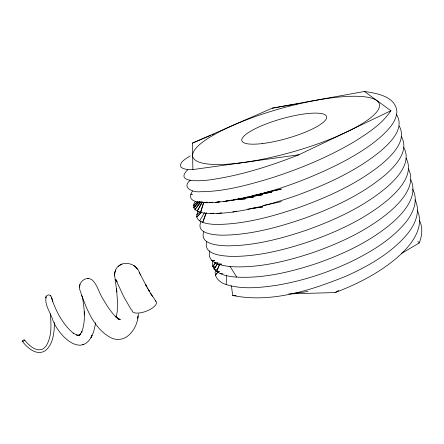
<?xml version="1.0" encoding="UTF-8"?>
<svg xmlns="http://www.w3.org/2000/svg" width="444" height="444" viewBox="0 0 444 444"><rect width="100%" height="100%" fill="white"/><g stroke="black" fill="none" stroke-linecap="round" stroke-linejoin="round"><path stroke-width="0.67" d="M54.568 322.433C54.124 332.279 53.53 344.627 44.794 351.015C36.158 355.872 27.212 347.68 22.217 341.181M51.332 297.907L51.315 297.252C55.694 310.733 62.432 324.27 73.582 333.383L73.16 333.111L77.201 335.176L76.568 334.976L78.388 335.309L77.683 335.276L80.12 334.704L78.932 335.387L80.259 334.354L79.787 334.915L81.985 331.601L81.69 332.201C85.964 320.646 84.36 308.275 82.257 296.331M412.626 189.222C419.33 201.254 412.054 215.323 403.851 224.564C389.321 241.02 370.046 252.414 350.499 261.927C326.962 273.027 301.942 281.119 276.246 285.353C259.757 287.695 242.363 289.654 226.185 284.549L226.551 275.097M206.704 241.619C202.897 255.011 222.949 255.922 231.429 256.41C258.697 256.61 285.492 249.656 311.139 240.948C339.005 230.908 366.522 218.132 389.188 198.734C399.994 189.127 414.174 173.487 406.06 158.131M195.366 201.293C187.257 213.287 208.48 213.914 215.212 213.597C243.212 212.41 270.474 204.545 296.797 195.416C326.001 184.649 354.95 171.623 379.42 152.087C389.638 143.468 405.799 128.394 396.192 114.064M138.35 313.841C138.09 327.161 127.323 343.895 112.154 338.35C94.111 329.692 86.347 308.713 80.253 290.998C76.684 283.916 85.004 275.324 91.886 279.737C97.858 284.965 99.079 293.778 103.691 300.094C107.287 306.271 111.178 312.415 116.428 317.338L115.246 316.283L117.399 318.182L116.15 317.083L119.564 319.38L117.821 318.559L120.363 319.713L117.999 318.953L119.242 319.064M79.609 287.124L79.97 284.371M114.663 275.885C113.947 259.734 135.614 259.718 139.699 273.249M114.591 275.019L114.846 272.561M95.549 323.72L93.606 331.94L90.981 337.54L92.119 335.448C80.897 358.863 57.737 334.437 52.62 319.563C50.416 312.249 43.235 303.208 46.764 295.499C50.805 292.857 52.492 298.99 52.631 301.865M198.179 211.461C191.264 223.326 211.033 224.525 218.043 224.442C245.787 223.954 272.882 216.367 298.99 207.509C328.21 196.936 357.137 183.916 381.485 164.297C391.797 155.389 407.242 140.976 399.289 126.074M137.74 317.493L137.918 316.489L137.573 318.415M215.484 270.452C213.592 277.395 220.207 282.8 226.185 284.549M116.317 317.294L117.283 311.061L117.438 300.854L116.667 290.398L116.483 288.755L116.828 291.897L114.608 275.385M212.643 260.656C209.807 273.593 227.417 276.584 236.702 277.1C263.447 278.521 289.965 272.139 315.229 263.93C343.134 254.279 370.607 241.525 393.084 222.05C404.406 211.899 418.37 195.81 410.828 179.654M203.618 202.492L200.61 212.315L203.729 202.531M115.64 270.074L114.885 272.355M209.818 250.799C205.689 264.258 225.247 266.278 234.082 266.822C261.089 267.638 287.74 260.967 313.192 252.508C341.081 242.657 368.581 229.892 391.147 210.45C402.214 200.566 416.283 184.698 408.458 168.936M192.557 191.059C181.479 207.681 219.597 201.831 225.741 201.31C264.602 195.327 302.164 182.096 337.362 164.757C353.191 156.649 368.775 147.613 382.068 135.675C388.805 129.215 396.32 121.595 396.919 111.733C395.632 96.331 376.912 93.318 364.446 91.47L272.2 108.17L192.419 143.112L192.868 169.586C188.878 169.464 184.254 169.858 180.958 167.21C178.671 161.821 186.769 158.519 190.171 155.866M206.16 212.87L202.708 222.366L206.332 212.798M401.293 253.563L419.169 243.023C422.172 235.964 422.954 227.611 419.558 220.535M219.441 264.541L216.633 271.495L219.375 271.8M203.852 231.629C199.006 244.561 219.025 245.521 226.973 245.837C254.068 245.848 280.652 238.839 306.171 230.264C335.054 219.93 363.636 206.882 387.201 186.902C397.746 177.583 412.043 162.171 403.635 147.247M219.552 264.507L216.633 271.495L219.364 271.745M201.01 221.573C195.127 233.999 215.057 235.054 222.511 235.181C250.449 234.937 277.789 227.422 304.046 218.442C332.906 207.914 361.51 194.866 385.187 174.953C395.46 165.928 409.89 150.749 401.182 136.275M202.175 201.965L197.269 211.1L202.32 202.148M199.689 220.896L204.484 212.648M216.872 269.625L214.147 269.164L217.61 263.314M214.147 269.164L217.715 263.364M364.446 91.47L390.914 110.739C382.145 123.943 368.392 132.795 355.239 141.12C328.227 157.27 298.906 169.297 268.942 178.743C246.631 185.32 223.737 191.691 200.305 191.714C193.24 192.679 180.963 187.751 190.359 180.159M200.288 202.414L194.977 209.535L200.827 202.076M215.584 262.765L212.676 266.55L214.663 267.11L212.676 266.55L215.64 262.837M199.295 201.72L193.728 207.67L199.523 201.776M201.521 212.06L196.759 217.005L201.132 212.67M187.623 169.824C173.038 184.271 205.977 180.63 212.043 179.537C241.936 175.097 270.907 165.806 298.962 154.751L390.914 110.739M195.46 206.105L193.479 205.539L197.591 201.848M196.797 214.668L199.85 211.982M193.479 205.539L197.624 201.998M118.226 266.428L122.006 263.991M79.487 334.97L80.814 333.971L78.932 335.387M288.767 293.884L335.159 292.563L338.733 290.454M192.419 143.112L210.439 135.476M335.159 292.563C357.342 284.127 378.876 273.171 397.025 257.703C410.001 246.47 425.424 228.41 417.271 210.179M212.177 134.832L213.953 134.182M83.683 344.289L82.562 344.666L83.35 344.405M232.334 200.288L239.061 198.751M252.514 195.671L254.529 195.205M255.872 194.899L281.429 189.044L264.635 192.69M229.026 200.422L223.654 201.587L229.076 200.522M232.761 212.049L236.813 211.178M263.148 205.528L281.379 201.609M272.2 108.17L294.683 104.257M250.771 196.254L271.789 192.119L258.835 194.5M219.974 201.637L215.878 202.392L219.258 201.842M254.062 195.377L257.47 194.75M240.187 198.429L241.542 198.207M242.89 197.985L262.476 194.794L249.467 196.725M212.504 202.203L209.085 202.714L212.51 202.275M246.731 197.13L248.102 196.925M216.927 213.547L221.711 212.854M247.68 209.096L262.715 206.921L251.715 208.319M295.871 104.079L297.058 103.907M192.868 169.586L298.962 154.751M298.834 103.657L300.016 103.496M235.792 199.317L237.163 199.14M238.533 198.968L253.602 197.053L243.956 198.113M210.456 213.575L213.891 213.137M206.749 202.203L203.302 202.581L207.431 202.214M240.509 198.49L242.574 198.263M230.825 200.155L232.201 200.033M233.577 199.911L245.271 198.879L237.029 199.434M198.573 202.02L202.009 201.787M233.6 199.661L234.97 199.572M231.429 285.897L232.684 295.482L236.147 295.382M88.178 278.61L87.424 278.616L88.234 278.61M221.795 264.102L218.348 264.108L221.101 264.158M220.135 273.498L222.855 273.626M214.53 262.349L217.943 262.543M214.469 260.589L211.738 260.245L214.463 260.65M232.684 295.482C271.467 303.346 311.366 290.298 347.014 275.757C368.587 265.912 389.926 253.824 405.794 235.847C414.147 226.368 421.445 212.132 414.962 199.745M190.665 194.045L192.574 194.711M135.392 266.861L133.7 265.412M50.355 295.465L50.816 295.909M24.62 340.093C28.299 344.466 32.595 348.962 38.417 349.872L42.069 349.378L43.679 348.485L46.293 345.726C51.881 336.186 51.31 325.202 50.311 313.841M116.772 281.485L116.994 281.823L115.779 279.609L116.994 281.823M417.854 241.425L419.169 243.023M135.675 267.11L137.385 269.231M155.877 301.199L150.455 293.145L152.436 296.309M131.296 309.862L123.587 296.381L115.934 279.881M229.942 266.245L236.702 277.1M151.437 294.733L147.53 288.101M146.964 287.079L145.693 284.748L147.813 288.606M146.598 286.419L139.144 272.194M140.115 274.037L140.631 275.014M81.579 295.321L81.912 296.353M84.221 311.633L84.327 314.979M155.422 300.843A12.97 5.078 -20.5 0 1 146.448 311.144A12.97 5.078 -20.5 0 1 132.029 309.912M308.042 291.447A91.248 35.487 -14.4 0 1 291.281 293.551M95.66 322.966L95.388 324.753L95.671 322.921M45.765 297.308L45.643 297.885L45.882 296.77L45.76 297.319M218.015 271.856L215.44 275.069L218.076 271.9M149.456 291.453L148.485 289.782L149.456 291.453M239.072 163.087A96.947 22.5 -15.8 0 0 379.559 105.433A96.947 22.5 -15.8 0 0 239.649 122.516A96.947 22.5 -15.8 0 0 239.072 163.087M22.894 341.308A1.321 0.477 -24 0 0 24.636 340.143A1.321 0.477 -24 0 0 22.733 340.47A1.321 0.477 -24 0 0 22.894 341.308M262.204 143.584A44.078 10.173 -15.9 0 0 326.69 117.499A44.078 10.173 -15.9 0 0 263.736 124.903A44.078 10.173 -15.9 0 0 262.204 143.584"/></g></svg>
